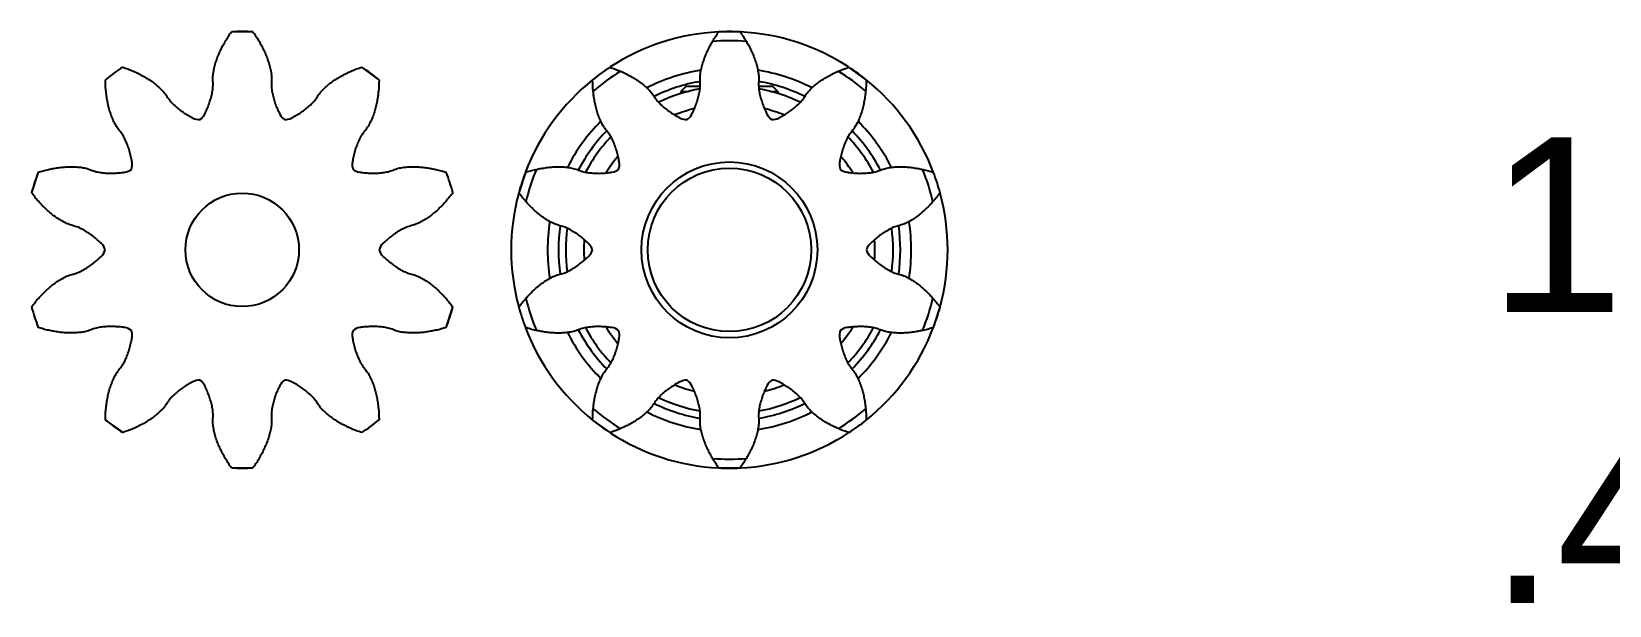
# Model space of a CAD drawing. Header units: inches. Extents: x 0.9 to 97.5, y -1.2 to 16.7.
# Drawn here: x 6.162 to 7.969, y 16.005 to 16.662 of the extents above; entities that cross this region are included whole.
import ezdxf

# ---------------------------------------------------------------- set-up
doc = ezdxf.new("R2010")
doc.units = ezdxf.units.IN
doc.header["$MEASUREMENT"] = 0
doc.styles.get("Standard").update_dxf_attribs({"font": 'arial.ttf'})

msp = doc.modelspace()

# ---------------------------------------------------------------- linework, layer by layer
at = {"color": 7, "linetype": 'Continuous'}
for p, q in [((6.4157, 16.662), (6.3912, 16.662)), ((6.9737, 16.6619), (6.9493, 16.6619)), ((6.5602, 16.6071), (6.5404, 16.6215)), ((7.1182, 16.607), (7.0984, 16.6214)), ((6.912, 16.5997), (6.906, 16.5937)), ((6.906, 16.5937), (6.906, 16.5913)), ((6.906, 16.5937), (6.9146, 16.5937)), ((6.912, 16.5997), (6.928, 16.5997)), ((6.9949, 16.5997), (7.011, 16.5997)), ((7.0084, 16.5937), (7.017, 16.5937)), ((7.011, 16.5997), (7.017, 16.5937)), ((7.017, 16.5937), (7.017, 16.5913)), ((6.1698, 16.5011), (6.1622, 16.4778)), ((6.7278, 16.501), (6.7202, 16.4777)), ((6.6372, 16.3235), (6.6447, 16.3467)), ((7.1952, 16.3234), (7.2028, 16.3467)), ((6.2468, 16.2174), (6.2666, 16.2031)), ((6.8048, 16.2174), (6.8246, 16.203)), ((6.3912, 16.1626), (6.4157, 16.1626)), ((6.9493, 16.1625), (6.9737, 16.1625))]:
    msp.add_line(p, q, dxfattribs=at)
for radius in [0.1007, 0.0936]:
    msp.add_circle((6.9615, 16.4122), radius, dxfattribs=at)
msp.add_circle((6.4035, 16.4123), 0.065)
for centre, radius, start, end in [((6.4035, 16.4123), 0.25, 87.1939, 92.8061), ((6.9615, 16.4122), 0.25, 87.1939, 92.8061), ((6.9615, 16.4122), 0.2396, 85.3653, 94.6347), ((6.4035, 16.4123), 0.25, 123.1939, 128.8061), ((6.4035, 16.4123), 0.25, 51.1939, 56.8061), ((6.9615, 16.4122), 0.25, 123.1939, 128.8061), ((6.9615, 16.4122), 0.2396, 121.3653, 130.6347), ((6.9615, 16.4122), 0.2396, 49.3653, 58.6347), ((6.9615, 16.4122), 0.25, 51.1939, 56.8061), ((6.9615, 16.4122), 0.1875, 100.3476, 115.6524), ((6.9615, 16.4122), 0.1875, 64.3476, 79.6524), ((6.3545, 16.5777), 0.0163, 242.3352, 271.9231), ((6.3459, 16.5749), 0.0163, 304.0769, 333.6648), ((6.4611, 16.5749), 0.0163, 206.3352, 235.9231), ((6.4525, 16.5777), 0.0163, 268.0769, 297.6648), ((6.9125, 16.5777), 0.0163, 242.3352, 271.9231), ((6.9039, 16.5749), 0.0163, 304.0769, 333.6648), ((7.0191, 16.5749), 0.0163, 206.3352, 235.9231), ((7.0105, 16.5777), 0.0163, 268.0769, 297.6648), ((6.9615, 16.4122), 0.1875, 136.3476, 151.6524), ((6.9615, 16.4122), 0.1875, 28.3476, 43.6524), ((6.4035, 16.4123), 0.25, 159.1939, 164.8061), ((6.2666, 16.5173), 0.0163, 278.3352, 307.9231), ((6.2613, 16.51), 0.0163, 340.0769, 9.6648), ((6.5457, 16.51), 0.0163, 170.3352, 199.9231), ((6.5404, 16.5173), 0.0163, 232.0769, 261.6648), ((6.4035, 16.4123), 0.25, 15.1939, 20.8061), ((6.9615, 16.4122), 0.25, 159.1939, 164.8061), ((6.9615, 16.4122), 0.2396, 157.3653, 166.6347), ((6.8246, 16.5172), 0.0163, 278.3352, 307.9231), ((6.8193, 16.51), 0.0163, 340.0769, 9.6648), ((7.1037, 16.51), 0.0163, 170.3352, 199.9231), ((7.0984, 16.5172), 0.0163, 232.0769, 261.6648), ((6.9615, 16.4122), 0.2396, 13.3653, 22.6347), ((6.9615, 16.4122), 0.25, 15.1939, 20.8061), ((6.9615, 16.4122), 0.1875, 172.3476, 187.6524), ((6.9615, 16.4122), 0.1875, 352.3476, 7.6524), ((6.231, 16.4078), 0.0163, 16.0769, 45.6648), ((6.231, 16.4168), 0.0163, 314.3352, 343.9231), ((6.576, 16.4078), 0.0163, 134.3352, 163.9231), ((6.576, 16.4168), 0.0163, 196.0769, 225.6648), ((6.789, 16.4077), 0.0163, 16.0769, 45.6648), ((6.789, 16.4167), 0.0163, 314.3352, 343.9231), ((7.134, 16.4077), 0.0163, 134.3352, 163.9231), ((7.134, 16.4167), 0.0163, 196.0769, 225.6648), ((6.9615, 16.4122), 0.2396, 193.3653, 202.6347), ((6.9615, 16.4122), 0.2396, 337.3653, 346.6347), ((6.4035, 16.4123), 0.25, 195.1939, 200.8061), ((6.4035, 16.4123), 0.25, 339.1939, 344.8061), ((6.9615, 16.4122), 0.25, 195.1939, 200.8061), ((6.9615, 16.4122), 0.25, 339.1939, 344.8061), ((6.2666, 16.3072), 0.0163, 52.0769, 81.6648), ((6.2613, 16.3145), 0.0163, 350.3352, 19.9231), ((6.5457, 16.3145), 0.0163, 160.0769, 189.6648), ((6.5404, 16.3072), 0.0163, 98.3352, 127.9231), ((6.9615, 16.4122), 0.1875, 208.3476, 223.6524), ((6.8246, 16.3071), 0.0163, 52.0769, 81.6648), ((6.8193, 16.3144), 0.0163, 350.3352, 19.9231), ((7.1037, 16.3144), 0.0163, 160.0769, 189.6648), ((7.0984, 16.3071), 0.0163, 98.3352, 127.9231), ((6.9615, 16.4122), 0.1875, 316.3476, 331.6524), ((6.3545, 16.2468), 0.0163, 88.0769, 117.6648), ((6.3459, 16.2496), 0.0163, 26.3352, 55.9231), ((6.4611, 16.2496), 0.0163, 124.0769, 153.6648), ((6.4525, 16.2468), 0.0163, 62.3352, 91.9231), ((6.9125, 16.2467), 0.0163, 88.0769, 117.6648), ((6.9039, 16.2495), 0.0163, 26.3352, 55.9231), ((7.0191, 16.2495), 0.0163, 124.0769, 153.6648), ((7.0105, 16.2467), 0.0163, 62.3352, 91.9231), ((6.9615, 16.4122), 0.2396, 229.3653, 238.6347), ((6.9615, 16.4122), 0.1875, 244.3476, 259.6524), ((6.9615, 16.4122), 0.1875, 280.3476, 295.6524), ((6.9615, 16.4122), 0.2396, 301.3653, 310.6347), ((6.4035, 16.4123), 0.25, 231.1939, 236.8061), ((6.4035, 16.4123), 0.25, 303.1939, 308.8061), ((6.9615, 16.4122), 0.25, 231.1939, 236.8061), ((6.9615, 16.4122), 0.25, 303.1939, 308.8061), ((6.4035, 16.4123), 0.25, 267.1939, 272.8061), ((6.9615, 16.4122), 0.2396, 265.3653, 274.6347), ((6.9615, 16.4122), 0.25, 267.1939, 272.8061)]:
    msp.add_arc(centre, radius, start, end, dxfattribs=at)
at = {"color": 40, "linetype": 'Continuous'}
for radius, start, end in [(0.25, 92.873, 123.0793), (0.25, 56.9207, 87.127), (0.2083, 98.9945, 117.0049), (0.2083, 62.9945, 81.0049), (0.25, 128.8213, 159.068), (0.1958, 99.8646, 116.1345), (0.1958, 63.8646, 80.1345), (0.25, 20.932, 51.1787), (0.1667, 103.9558, 111.9671), (0.1667, 68.0324, 76.0445), (0.2083, 134.9945, 153.0049), (0.2083, 26.9945, 45.0049), (0.1958, 135.8646, 152.1345), (0.1958, 27.8646, 44.1345), (0.1667, 140.0372, 147.9161), (0.1667, 32.0828, 39.9622), (0.25, 164.9012, 195.0988), (0.25, 344.9012, 15.0988), (0.2083, 170.9945, 189.0049), (0.1958, 171.8646, 188.1345), (0.1958, 351.8646, 8.1345), (0.2083, 350.9945, 9.0049), (0.1667, 176.0818, 183.9171), (0.1667, 356.0818, 3.9171), (0.25, 200.932, 231.1787), (0.1958, 207.8646, 224.1345), (0.1667, 212.0828, 219.9622), (0.1667, 320.0372, 327.9161), (0.1958, 315.8646, 332.1345), (0.25, 308.8213, 339.068), (0.2083, 206.9945, 225.0049), (0.2083, 314.9945, 333.0049), (0.1667, 248.0324, 256.0445), (0.1667, 283.9558, 291.9671), (0.1958, 243.8646, 260.1345), (0.1958, 279.8646, 296.1345), (0.2083, 242.9945, 261.0049), (0.2083, 278.9945, 297.0049), (0.25, 236.9207, 267.127), (0.25, 272.873, 303.0793)]:
    msp.add_arc((6.9615, 16.4122), radius, start, end, dxfattribs=at)
at = {"color": 7, "linetype": 'Continuous'}
for points, start_tangent, end_tangent in [([(6.3841, 16.6511), (6.3845, 16.6516), (6.3878, 16.6569), (6.3912, 16.662)], (0.006621, 0.011216), (0.007589, 0.010583)), ([(6.4157, 16.662), (6.4192, 16.6569), (6.4225, 16.6516), (6.4228, 16.6511)], (0.007589, -0.010583), (0.006621, -0.011216)), ([(6.9421, 16.651), (6.9425, 16.6516), (6.9458, 16.6568), (6.9493, 16.6619)], (0.006621, 0.011216), (0.007589, 0.010583)), ([(6.9737, 16.6619), (6.9772, 16.6568), (6.9805, 16.6516), (6.9809, 16.651)], (0.007589, -0.010583), (0.006621, -0.011216)), ([(6.3605, 16.5677), (6.3613, 16.5695), (6.3638, 16.5752), (6.366, 16.5809), (6.3678, 16.5868), (6.3692, 16.5929), (6.37, 16.599), (6.37, 16.6051), (6.3699, 16.6113), (6.3708, 16.6174), (6.3721, 16.6234), (6.3739, 16.6293), (6.3761, 16.6351), (6.3786, 16.6408), (6.3814, 16.6463), (6.3841, 16.6511)], (0.038916, 0.078618), (0.044593, 0.075542)), ([(6.4228, 16.6511), (6.4255, 16.6463), (6.4283, 16.6408), (6.4308, 16.6351), (6.433, 16.6293), (6.4348, 16.6234), (6.4362, 16.6174), (6.437, 16.6113), (6.437, 16.6051), (6.437, 16.599), (6.4378, 16.5929), (6.4392, 16.5868), (6.4409, 16.5809), (6.4431, 16.5752), (6.4457, 16.5695), (6.4465, 16.5677)], (0.044593, -0.075542), (0.038916, -0.078618)), ([(6.9185, 16.5677), (6.9193, 16.5694), (6.9218, 16.5751), (6.924, 16.5809), (6.9258, 16.5868), (6.9272, 16.5928), (6.928, 16.5989), (6.928, 16.6051), (6.928, 16.6112), (6.9288, 16.6173), (6.9302, 16.6234), (6.932, 16.6293), (6.9341, 16.635), (6.9367, 16.6407), (6.9394, 16.6462), (6.9421, 16.651)], (0.038916, 0.078618), (0.044593, 0.075542)), ([(6.9809, 16.651), (6.9836, 16.6462), (6.9863, 16.6407), (6.9889, 16.635), (6.991, 16.6293), (6.9928, 16.6234), (6.9942, 16.6173), (6.995, 16.6112), (6.995, 16.6051), (6.995, 16.5989), (6.9958, 16.5928), (6.9972, 16.5868), (6.999, 16.5809), (7.0011, 16.5751), (7.0037, 16.5694), (7.0045, 16.5677)], (0.044593, -0.075542), (0.038916, -0.078618)), ([(6.2666, 16.6215), (6.2724, 16.6194), (6.2782, 16.6171), (6.2788, 16.6168)], (0.01236, -0.004101), (0.011949, -0.005182)), ([(6.2788, 16.6168), (6.2838, 16.6145), (6.2893, 16.6117), (6.2946, 16.6086), (6.2998, 16.6053), (6.3047, 16.6015), (6.3093, 16.5975), (6.3136, 16.593), (6.3172, 16.588), (6.3208, 16.583), (6.3251, 16.5785), (6.3297, 16.5745), (6.3346, 16.5707), (6.3398, 16.5674), (6.3452, 16.5643), (6.3469, 16.5633)], (0.080479, -0.034904), (0.077694, -0.040729)), ([(6.4601, 16.5633), (6.4618, 16.5643), (6.4672, 16.5674), (6.4723, 16.5707), (6.4772, 16.5745), (6.4819, 16.5785), (6.4862, 16.583), (6.4898, 16.588), (6.4933, 16.593), (6.4976, 16.5975), (6.5023, 16.6015), (6.5072, 16.6053), (6.5123, 16.6086), (6.5177, 16.6117), (6.5232, 16.6145), (6.5282, 16.6168)], (0.077694, 0.040729), (0.080479, 0.034904)), ([(6.5282, 16.6168), (6.5288, 16.6171), (6.5345, 16.6194), (6.5404, 16.6215)], (0.011949, 0.005182), (0.01236, 0.004101)), ([(6.8246, 16.6214), (6.8305, 16.6193), (6.8362, 16.617), (6.8368, 16.6168)], (0.01236, -0.004101), (0.011949, -0.005182)), ([(6.8368, 16.6168), (6.8418, 16.6145), (6.8473, 16.6116), (6.8526, 16.6086), (6.8578, 16.6052), (6.8627, 16.6015), (6.8674, 16.5974), (6.8716, 16.5929), (6.8752, 16.5879), (6.8788, 16.5829), (6.8831, 16.5785), (6.8877, 16.5744), (6.8927, 16.5707), (6.8978, 16.5673), (6.9032, 16.5642), (6.9049, 16.5633)], (0.080479, -0.034904), (0.077694, -0.040729)), ([(7.0181, 16.5633), (7.0198, 16.5642), (7.0252, 16.5673), (7.0303, 16.5707), (7.0353, 16.5744), (7.0399, 16.5785), (7.0442, 16.5829), (7.0478, 16.5879), (7.0514, 16.5929), (7.0556, 16.5974), (7.0603, 16.6015), (7.0652, 16.6052), (7.0704, 16.6086), (7.0757, 16.6116), (7.0812, 16.6145), (7.0862, 16.6168)], (0.077694, 0.040729), (0.080479, 0.034904)), ([(7.0862, 16.6168), (7.0868, 16.617), (7.0925, 16.6193), (7.0984, 16.6214)], (0.011949, 0.005182), (0.01236, 0.004101)), ([(6.2475, 16.5941), (6.2474, 16.5947), (6.247, 16.6009), (6.2468, 16.6071)], (-0.001236, 0.012965), (-0.000081, 0.013023)), ([(6.2773, 16.5128), (6.2769, 16.5147), (6.2757, 16.5207), (6.274, 16.5267), (6.272, 16.5325), (6.2696, 16.5382), (6.2667, 16.5436), (6.263, 16.5486), (6.2594, 16.5536), (6.2564, 16.559), (6.254, 16.5647), (6.252, 16.5705), (6.2504, 16.5765), (6.2491, 16.5825), (6.2481, 16.5886), (6.2475, 16.5941)], (-0.014727, 0.086478), (-0.008326, 0.087326)), ([(6.5595, 16.5941), (6.5589, 16.5886), (6.5579, 16.5825), (6.5566, 16.5765), (6.555, 16.5705), (6.553, 16.5647), (6.5505, 16.559), (6.5476, 16.5536), (6.544, 16.5486), (6.5403, 16.5436), (6.5374, 16.5382), (6.535, 16.5325), (6.5329, 16.5267), (6.5313, 16.5207), (6.53, 16.5147), (6.5297, 16.5128)], (-0.008326, -0.087326), (-0.014727, -0.086478)), ([(6.5602, 16.6071), (6.56, 16.6009), (6.5596, 16.5947), (6.5595, 16.5941)], (-0.000081, -0.013023), (-0.001236, -0.012965)), ([(6.8055, 16.594), (6.8054, 16.5947), (6.805, 16.6008), (6.8048, 16.607)], (-0.001236, 0.012965), (-0.000081, 0.013023)), ([(6.8353, 16.5127), (6.835, 16.5146), (6.8337, 16.5207), (6.832, 16.5266), (6.83, 16.5325), (6.8276, 16.5381), (6.8247, 16.5436), (6.821, 16.5485), (6.8174, 16.5535), (6.8145, 16.5589), (6.812, 16.5646), (6.81, 16.5704), (6.8084, 16.5764), (6.8071, 16.5824), (6.8061, 16.5885), (6.8055, 16.594)], (-0.014727, 0.086478), (-0.008326, 0.087326)), ([(7.1175, 16.594), (7.1169, 16.5885), (7.1159, 16.5824), (7.1146, 16.5764), (7.113, 16.5704), (7.111, 16.5646), (7.1085, 16.5589), (7.1056, 16.5535), (7.102, 16.5485), (7.0983, 16.5436), (7.0954, 16.5381), (7.093, 16.5325), (7.091, 16.5266), (7.0893, 16.5207), (7.088, 16.5146), (7.0877, 16.5127)], (-0.008326, -0.087326), (-0.014727, -0.086478)), ([(7.1182, 16.607), (7.118, 16.6008), (7.1176, 16.5947), (7.1175, 16.594)], (-0.000081, -0.013023), (-0.001236, -0.012965)), ([(6.1698, 16.5011), (6.1757, 16.5028), (6.1817, 16.5043), (6.1824, 16.5045)], (0.012411, 0.003947), (0.012713, 0.002831)), ([(6.1824, 16.5045), (6.1877, 16.5055), (6.1938, 16.5065), (6.2, 16.5071), (6.2062, 16.5074), (6.2123, 16.5073), (6.2185, 16.5068), (6.2245, 16.5057), (6.2304, 16.5037), (6.2363, 16.5018), (6.2423, 16.5007), (6.2485, 16.5001), (6.2546, 16.5), (6.2608, 16.5003), (6.267, 16.501), (6.2689, 16.5012)], (0.085625, 0.019067), (0.086796, 0.012717)), ([(6.5381, 16.5012), (6.54, 16.501), (6.5462, 16.5003), (6.5523, 16.5), (6.5585, 16.5001), (6.5646, 16.5007), (6.5707, 16.5018), (6.5766, 16.5037), (6.5824, 16.5057), (6.5885, 16.5068), (6.5946, 16.5073), (6.6008, 16.5074), (6.607, 16.5071), (6.6131, 16.5065), (6.6192, 16.5055), (6.6246, 16.5045)], (0.086796, -0.012717), (0.085625, -0.019067)), ([(6.6246, 16.5045), (6.6253, 16.5043), (6.6313, 16.5028), (6.6372, 16.5011)], (0.012713, -0.002831), (0.012411, -0.003947)), ([(6.7278, 16.501), (6.7337, 16.5027), (6.7397, 16.5042), (6.7404, 16.5044)], (0.012411, 0.003947), (0.012713, 0.002831)), ([(6.7404, 16.5044), (6.7458, 16.5055), (6.7519, 16.5064), (6.758, 16.5071), (6.7642, 16.5074), (6.7703, 16.5073), (6.7765, 16.5067), (6.7826, 16.5056), (6.7884, 16.5037), (6.7943, 16.5017), (6.8003, 16.5006), (6.8065, 16.5001), (6.8127, 16.4999), (6.8188, 16.5002), (6.825, 16.5009), (6.8269, 16.5012)], (0.085625, 0.019067), (0.086796, 0.012717)), ([(7.0961, 16.5012), (7.098, 16.5009), (7.1042, 16.5002), (7.1103, 16.4999), (7.1165, 16.5001), (7.1227, 16.5006), (7.1287, 16.5017), (7.1346, 16.5037), (7.1404, 16.5056), (7.1465, 16.5067), (7.1527, 16.5073), (7.1588, 16.5074), (7.165, 16.5071), (7.1711, 16.5064), (7.1772, 16.5055), (7.1826, 16.5044)], (0.086796, -0.012717), (0.085625, -0.019067)), ([(7.1826, 16.5044), (7.1833, 16.5042), (7.1893, 16.5027), (7.1952, 16.501)], (0.012713, -0.002831), (0.012411, -0.003947)), ([(6.1704, 16.4676), (6.1699, 16.4681), (6.166, 16.4729), (6.1622, 16.4778)], (-0.008621, 0.009763), (-0.00772, 0.010488)), ([(6.2423, 16.4194), (6.2409, 16.4208), (6.2363, 16.4249), (6.2315, 16.4288), (6.2264, 16.4323), (6.2211, 16.4354), (6.2156, 16.4381), (6.2097, 16.44), (6.2038, 16.4419), (6.1983, 16.4446), (6.193, 16.4477), (6.1879, 16.4512), (6.1831, 16.4551), (6.1785, 16.4592), (6.1741, 16.4636), (6.1704, 16.4676)], (-0.062745, 0.061305), (-0.058065, 0.065754)), ([(6.6366, 16.4676), (6.6329, 16.4636), (6.6285, 16.4592), (6.6239, 16.4551), (6.6191, 16.4512), (6.614, 16.4477), (6.6087, 16.4446), (6.6032, 16.4419), (6.5973, 16.44), (6.5914, 16.4381), (6.5858, 16.4354), (6.5805, 16.4323), (6.5755, 16.4288), (6.5707, 16.4249), (6.5661, 16.4208), (6.5647, 16.4194)], (-0.058065, -0.065754), (-0.062745, -0.061305)), ([(6.6447, 16.4778), (6.641, 16.4729), (6.637, 16.4681), (6.6366, 16.4676)], (-0.00772, -0.010488), (-0.008621, -0.009763)), ([(6.7284, 16.4676), (6.728, 16.4681), (6.724, 16.4728), (6.7202, 16.4777)], (-0.008621, 0.009763), (-0.00772, 0.010488)), ([(6.8003, 16.4193), (6.7989, 16.4207), (6.7943, 16.4248), (6.7895, 16.4287), (6.7844, 16.4322), (6.7791, 16.4354), (6.7736, 16.4381), (6.7677, 16.4399), (6.7618, 16.4418), (6.7563, 16.4445), (6.751, 16.4476), (6.7459, 16.4512), (6.7411, 16.455), (6.7365, 16.4592), (6.7321, 16.4635), (6.7284, 16.4676)], (-0.062745, 0.061305), (-0.058065, 0.065754)), ([(7.1946, 16.4676), (7.1909, 16.4635), (7.1865, 16.4592), (7.1819, 16.455), (7.1771, 16.4512), (7.172, 16.4476), (7.1667, 16.4445), (7.1612, 16.4418), (7.1553, 16.4399), (7.1494, 16.4381), (7.1439, 16.4354), (7.1386, 16.4322), (7.1335, 16.4287), (7.1287, 16.4248), (7.1241, 16.4207), (7.1227, 16.4193)], (-0.058065, -0.065754), (-0.062745, -0.061305)), ([(7.2028, 16.4777), (7.199, 16.4728), (7.195, 16.4681), (7.1946, 16.4676)], (-0.00772, -0.010488), (-0.008621, -0.009763)), ([(6.1704, 16.3569), (6.1741, 16.3609), (6.1785, 16.3653), (6.1831, 16.3694), (6.1879, 16.3733), (6.193, 16.3768), (6.1983, 16.38), (6.2038, 16.3826), (6.2097, 16.3845), (6.2156, 16.3864), (6.2211, 16.3891), (6.2264, 16.3922), (6.2315, 16.3958), (6.2363, 16.3996), (6.2409, 16.4038), (6.2423, 16.4051)], (0.058065, 0.065754), (0.062745, 0.061305)), ([(6.5647, 16.4051), (6.5661, 16.4038), (6.5707, 16.3996), (6.5755, 16.3958), (6.5805, 16.3922), (6.5858, 16.3891), (6.5914, 16.3864), (6.5973, 16.3845), (6.6032, 16.3826), (6.6087, 16.38), (6.614, 16.3768), (6.6191, 16.3733), (6.6239, 16.3694), (6.6285, 16.3653), (6.6329, 16.3609), (6.6366, 16.3569)], (0.062745, -0.061305), (0.058065, -0.065754)), ([(6.7284, 16.3568), (6.7321, 16.3608), (6.7365, 16.3652), (6.7411, 16.3693), (6.7459, 16.3732), (6.751, 16.3767), (6.7563, 16.3799), (6.7618, 16.3826), (6.7677, 16.3844), (6.7736, 16.3863), (6.7791, 16.389), (6.7844, 16.3922), (6.7895, 16.3957), (6.7943, 16.3996), (6.7989, 16.4037), (6.8003, 16.4051)], (0.058065, 0.065754), (0.062745, 0.061305)), ([(7.1227, 16.4051), (7.1241, 16.4037), (7.1287, 16.3996), (7.1335, 16.3957), (7.1386, 16.3922), (7.1439, 16.389), (7.1494, 16.3863), (7.1553, 16.3844), (7.1612, 16.3826), (7.1667, 16.3799), (7.172, 16.3767), (7.1771, 16.3732), (7.1819, 16.3693), (7.1865, 16.3652), (7.1909, 16.3608), (7.1946, 16.3568)], (0.062745, -0.061305), (0.058065, -0.065754)), ([(6.1622, 16.3467), (6.166, 16.3516), (6.1699, 16.3564), (6.1704, 16.3569)], (0.00772, 0.010488), (0.008621, 0.009763)), ([(6.6366, 16.3569), (6.637, 16.3564), (6.641, 16.3516), (6.6447, 16.3467)], (0.008621, -0.009763), (0.00772, -0.010488)), ([(6.7202, 16.3467), (6.724, 16.3516), (6.728, 16.3563), (6.7284, 16.3568)], (0.00772, 0.010488), (0.008621, 0.009763)), ([(7.1946, 16.3568), (7.195, 16.3563), (7.199, 16.3516), (7.2028, 16.3467)], (0.008621, -0.009763), (0.00772, -0.010488)), ([(6.1824, 16.3201), (6.1817, 16.3202), (6.1757, 16.3217), (6.1698, 16.3235)], (-0.012713, 0.002831), (-0.012411, 0.003947)), ([(6.2689, 16.3233), (6.267, 16.3236), (6.2608, 16.3242), (6.2546, 16.3245), (6.2485, 16.3244), (6.2423, 16.3238), (6.2363, 16.3227), (6.2304, 16.3208), (6.2245, 16.3188), (6.2185, 16.3178), (6.2123, 16.3172), (6.2062, 16.3171), (6.2, 16.3174), (6.1938, 16.318), (6.1877, 16.319), (6.1824, 16.3201)], (-0.086796, 0.012717), (-0.085625, 0.019067)), ([(6.6246, 16.3201), (6.6192, 16.319), (6.6131, 16.318), (6.607, 16.3174), (6.6008, 16.3171), (6.5946, 16.3172), (6.5885, 16.3178), (6.5824, 16.3188), (6.5766, 16.3208), (6.5707, 16.3227), (6.5646, 16.3238), (6.5585, 16.3244), (6.5523, 16.3245), (6.5462, 16.3242), (6.54, 16.3236), (6.5381, 16.3233)], (-0.085625, -0.019067), (-0.086796, -0.012717)), ([(6.6372, 16.3235), (6.6313, 16.3217), (6.6253, 16.3202), (6.6246, 16.3201)], (-0.012411, -0.003947), (-0.012713, -0.002831)), ([(6.7404, 16.32), (6.7397, 16.3201), (6.7337, 16.3216), (6.7278, 16.3234)], (-0.012713, 0.002831), (-0.012411, 0.003947)), ([(6.8269, 16.3232), (6.825, 16.3235), (6.8188, 16.3241), (6.8127, 16.3244), (6.8065, 16.3243), (6.8003, 16.3237), (6.7943, 16.3227), (6.7884, 16.3207), (6.7826, 16.3188), (6.7765, 16.3177), (6.7703, 16.3171), (6.7642, 16.317), (6.758, 16.3173), (6.7519, 16.3179), (6.7458, 16.3189), (6.7404, 16.32)], (-0.086796, 0.012717), (-0.085625, 0.019067)), ([(7.1826, 16.32), (7.1772, 16.3189), (7.1711, 16.3179), (7.165, 16.3173), (7.1588, 16.317), (7.1527, 16.3171), (7.1465, 16.3177), (7.1404, 16.3188), (7.1346, 16.3207), (7.1287, 16.3227), (7.1227, 16.3237), (7.1165, 16.3243), (7.1103, 16.3244), (7.1042, 16.3241), (7.098, 16.3235), (7.0961, 16.3232)], (-0.085625, -0.019067), (-0.086796, -0.012717)), ([(7.1952, 16.3234), (7.1893, 16.3216), (7.1833, 16.3201), (7.1826, 16.32)], (-0.012411, -0.003947), (-0.012713, -0.002831)), ([(6.2475, 16.2304), (6.2481, 16.2359), (6.2491, 16.242), (6.2504, 16.248), (6.252, 16.254), (6.254, 16.2598), (6.2564, 16.2655), (6.2594, 16.2709), (6.263, 16.2759), (6.2667, 16.2809), (6.2696, 16.2863), (6.272, 16.292), (6.274, 16.2978), (6.2757, 16.3038), (6.2769, 16.3098), (6.2773, 16.3118)], (0.008326, 0.087326), (0.014727, 0.086478)), ([(6.5297, 16.3118), (6.53, 16.3098), (6.5313, 16.3038), (6.5329, 16.2978), (6.535, 16.292), (6.5374, 16.2863), (6.5403, 16.2809), (6.544, 16.2759), (6.5476, 16.2709), (6.5505, 16.2655), (6.553, 16.2598), (6.555, 16.254), (6.5566, 16.248), (6.5579, 16.242), (6.5589, 16.2359), (6.5595, 16.2304)], (0.014727, -0.086478), (0.008326, -0.087326)), ([(6.8055, 16.2304), (6.8061, 16.2358), (6.8071, 16.2419), (6.8084, 16.248), (6.81, 16.2539), (6.812, 16.2598), (6.8145, 16.2654), (6.8174, 16.2709), (6.821, 16.2758), (6.8247, 16.2808), (6.8276, 16.2862), (6.83, 16.2919), (6.832, 16.2977), (6.8337, 16.3037), (6.835, 16.3097), (6.8353, 16.3117)], (0.008326, 0.087326), (0.014727, 0.086478)), ([(7.0877, 16.3117), (7.088, 16.3097), (7.0893, 16.3037), (7.091, 16.2977), (7.093, 16.2919), (7.0954, 16.2862), (7.0983, 16.2808), (7.102, 16.2758), (7.1056, 16.2709), (7.1085, 16.2654), (7.111, 16.2598), (7.113, 16.2539), (7.1146, 16.248), (7.1159, 16.2419), (7.1169, 16.2358), (7.1175, 16.2304)], (0.014727, -0.086478), (0.008326, -0.087326)), ([(6.3469, 16.2612), (6.3452, 16.2602), (6.3398, 16.2572), (6.3346, 16.2538), (6.3297, 16.2501), (6.3251, 16.246), (6.3208, 16.2415), (6.3172, 16.2365), (6.3136, 16.2315), (6.3093, 16.2271), (6.3047, 16.223), (6.2998, 16.2193), (6.2946, 16.2159), (6.2893, 16.2128), (6.2838, 16.21), (6.2788, 16.2077)], (-0.077694, -0.040729), (-0.080479, -0.034904)), ([(6.3841, 16.1735), (6.3814, 16.1782), (6.3786, 16.1838), (6.3761, 16.1894), (6.3739, 16.1952), (6.3721, 16.2011), (6.3708, 16.2071), (6.3699, 16.2132), (6.37, 16.2194), (6.37, 16.2255), (6.3692, 16.2317), (6.3678, 16.2377), (6.366, 16.2436), (6.3638, 16.2494), (6.3613, 16.255), (6.3605, 16.2568)], (-0.044593, 0.075542), (-0.038916, 0.078618)), ([(6.4465, 16.2568), (6.4457, 16.255), (6.4431, 16.2494), (6.4409, 16.2436), (6.4392, 16.2377), (6.4378, 16.2317), (6.437, 16.2255), (6.437, 16.2194), (6.437, 16.2132), (6.4362, 16.2071), (6.4348, 16.2011), (6.433, 16.1952), (6.4308, 16.1894), (6.4283, 16.1838), (6.4255, 16.1782), (6.4228, 16.1735)], (-0.038916, -0.078618), (-0.044593, -0.075542)), ([(6.5282, 16.2077), (6.5232, 16.21), (6.5177, 16.2128), (6.5123, 16.2159), (6.5072, 16.2193), (6.5023, 16.223), (6.4976, 16.2271), (6.4933, 16.2315), (6.4898, 16.2365), (6.4862, 16.2415), (6.4819, 16.246), (6.4772, 16.2501), (6.4723, 16.2538), (6.4672, 16.2572), (6.4618, 16.2602), (6.4601, 16.2612)], (-0.080479, 0.034904), (-0.077694, 0.040729)), ([(6.9049, 16.2611), (6.9032, 16.2602), (6.8978, 16.2571), (6.8927, 16.2537), (6.8877, 16.25), (6.8831, 16.2459), (6.8788, 16.2415), (6.8752, 16.2364), (6.8716, 16.2314), (6.8674, 16.227), (6.8627, 16.2229), (6.8578, 16.2192), (6.8526, 16.2158), (6.8473, 16.2127), (6.8418, 16.2099), (6.8368, 16.2076)], (-0.077694, -0.040729), (-0.080479, -0.034904)), ([(6.9421, 16.1734), (6.9394, 16.1782), (6.9367, 16.1837), (6.9341, 16.1893), (6.932, 16.1951), (6.9302, 16.201), (6.9288, 16.207), (6.928, 16.2131), (6.928, 16.2193), (6.928, 16.2255), (6.9272, 16.2316), (6.9258, 16.2376), (6.924, 16.2435), (6.9218, 16.2493), (6.9193, 16.2549), (6.9185, 16.2567)], (-0.044593, 0.075542), (-0.038916, 0.078618)), ([(7.0045, 16.2567), (7.0037, 16.2549), (7.0011, 16.2493), (6.999, 16.2435), (6.9972, 16.2376), (6.9958, 16.2316), (6.995, 16.2255), (6.995, 16.2193), (6.995, 16.2131), (6.9942, 16.207), (6.9928, 16.201), (6.991, 16.1951), (6.9889, 16.1893), (6.9863, 16.1837), (6.9836, 16.1782), (6.9809, 16.1734)], (-0.038916, -0.078618), (-0.044593, -0.075542)), ([(7.0862, 16.2076), (7.0812, 16.2099), (7.0757, 16.2127), (7.0704, 16.2158), (7.0652, 16.2192), (7.0603, 16.2229), (7.0556, 16.227), (7.0514, 16.2314), (7.0478, 16.2364), (7.0442, 16.2415), (7.0399, 16.2459), (7.0353, 16.25), (7.0303, 16.2537), (7.0252, 16.2571), (7.0198, 16.2602), (7.0181, 16.2611)], (-0.080479, 0.034904), (-0.077694, 0.040729)), ([(6.2468, 16.2174), (6.247, 16.2236), (6.2474, 16.2298), (6.2475, 16.2304)], (0.000081, 0.013023), (0.001236, 0.012965)), ([(6.5595, 16.2304), (6.5596, 16.2298), (6.56, 16.2236), (6.5602, 16.2174)], (0.001236, -0.012965), (0.000081, -0.013023)), ([(6.8048, 16.2174), (6.805, 16.2235), (6.8054, 16.2297), (6.8055, 16.2304)], (0.000081, 0.013023), (0.001236, 0.012965)), ([(7.1175, 16.2304), (7.1176, 16.2297), (7.118, 16.2235), (7.1182, 16.2174)], (0.001236, -0.012965), (0.000081, -0.013023)), ([(6.2788, 16.2077), (6.2782, 16.2074), (6.2724, 16.2051), (6.2666, 16.2031)], (-0.011949, -0.005182), (-0.01236, -0.004101)), ([(6.5404, 16.2031), (6.5345, 16.2051), (6.5288, 16.2074), (6.5282, 16.2077)], (-0.01236, 0.004101), (-0.011949, 0.005182)), ([(6.8368, 16.2076), (6.8362, 16.2073), (6.8305, 16.205), (6.8246, 16.203)], (-0.011949, -0.005182), (-0.01236, -0.004101)), ([(7.0984, 16.203), (7.0925, 16.205), (7.0868, 16.2073), (7.0862, 16.2076)], (-0.01236, 0.004101), (-0.011949, 0.005182)), ([(6.3912, 16.1626), (6.3878, 16.1676), (6.3845, 16.1729), (6.3841, 16.1735)], (-0.007589, 0.010583), (-0.006621, 0.011216)), ([(6.4228, 16.1735), (6.4225, 16.1729), (6.4192, 16.1676), (6.4157, 16.1626)], (-0.006621, -0.011216), (-0.007589, -0.010583)), ([(6.9493, 16.1625), (6.9458, 16.1676), (6.9425, 16.1728), (6.9421, 16.1734)], (-0.007589, 0.010583), (-0.006621, 0.011216)), ([(6.9809, 16.1734), (6.9805, 16.1728), (6.9772, 16.1676), (6.9737, 16.1625)], (-0.006621, -0.011216), (-0.007589, -0.010583))]:
    msp.add_spline(points, degree=3, dxfattribs=dict(at, start_tangent=start_tangent, end_tangent=end_tangent))

# ---------------------------------------------------------------- texts
at = {"insert": (7.8308, 16.5413), "char_height": 0.2, "attachment_point": 1}
msp.add_mtext_dynamic_manual_height_columns('10\\P.4167', width=1.644848, gutter_width=1, heights=[0], dxfattribs=at)

doc.saveas('drawing.dxf')
